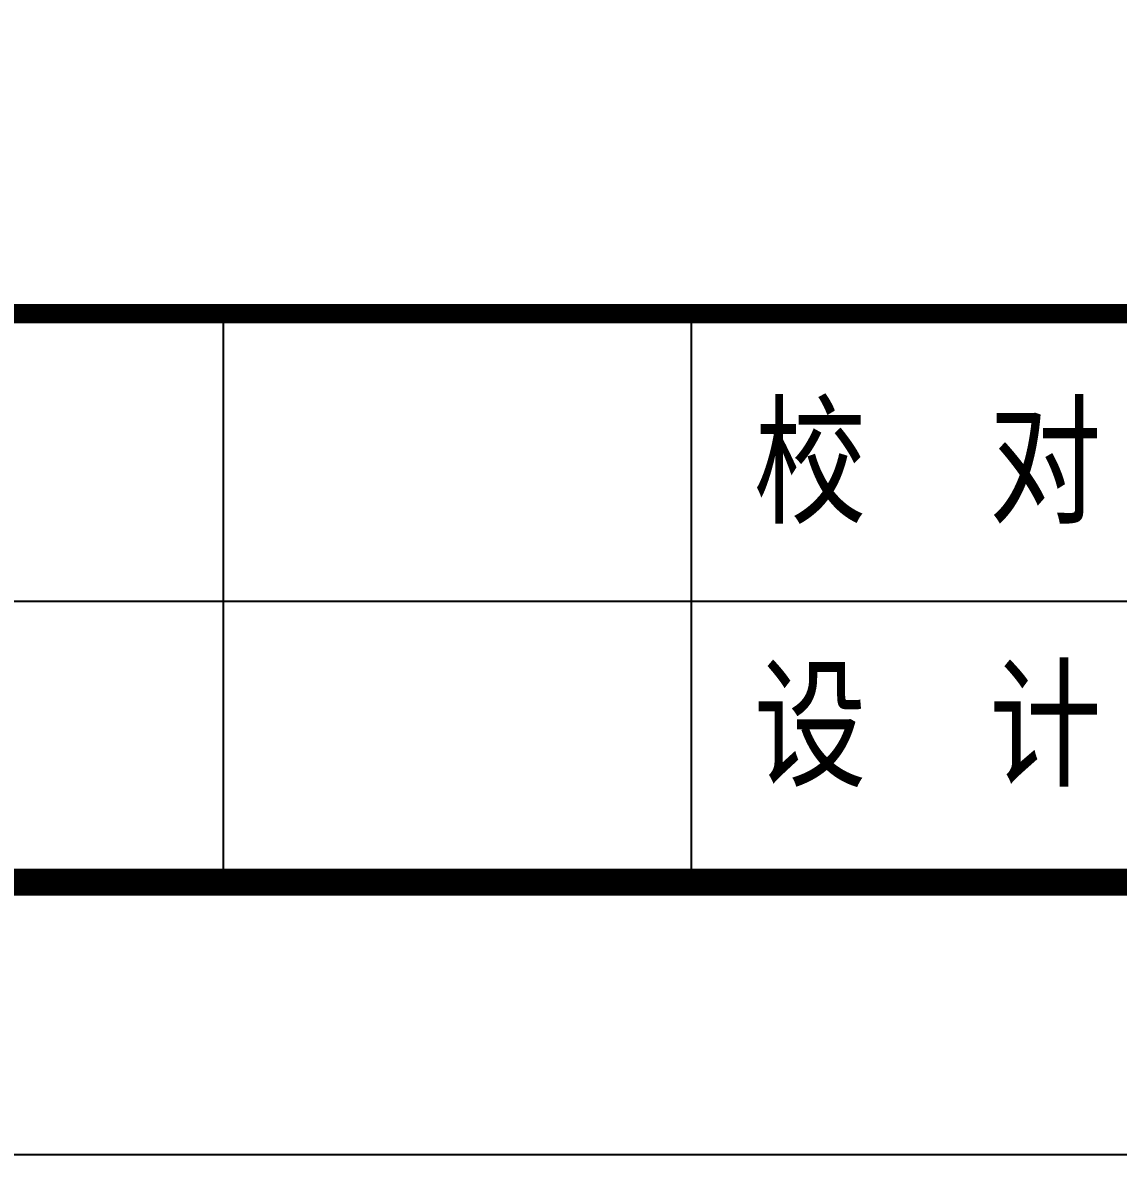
# Model space of a CAD drawing. Extents: x 4283 to 40403, y 1134 to 1764.
# Drawn here: x 4406.41 to 4434.87, y 1136.33 to 1165.72 of the extents above; entities that cross this region are included whole.
import ezdxf

# ---------------------------------------------------------------- set-up
doc = ezdxf.new("R2010")
doc.units = 0
for name, color, linetype in [('PUB_TITLE', 4, 'Continuous'), ('S-MODIFY', 4, 'Continuous'), ('华泽绵阳图框', 7, 'Continuous'), ('图框', 7, 'Continuous')]:
    doc.layers.add(name, color=color, linetype=linetype)
doc.styles.add('-宋体', font='', dxfattribs={"width": 0.8})
doc.styles.get('-宋体').set_extended_font_data('SimSun')

msp = doc.modelspace()

# ---------------------------------------------------------------- linework, layer by layer
at = {"layer": 'PUB_TITLE'}
msp.add_lwpolyline([(4282.534, 1136.333), (4702.534, 1136.333), (4702.534, 1433.333), (4282.534, 1433.333)], close=True, dxfattribs=at)
at = {"layer": 'PUB_TITLE', "color": 7, "const_width": 0.506}
msp.add_lwpolyline([(4300.211, 1143.403), (4695.234, 1143.403), (4695.239, 1158.165), (4300.211, 1158.165)], close=True, dxfattribs=at)
at = {"layer": 'S-MODIFY'}
msp.add_lwpolyline([(4282.534, 1136.333), (4702.534, 1136.333), (4702.534, 1433.333), (4282.534, 1433.333)], close=True, dxfattribs=at)
at = {"layer": '华泽绵阳图框', "color": 7}
for p, q in [((4411.628, 1143.318), (4411.628, 1158.08)), ((4423.782, 1143.318), (4423.782, 1158.08)), ((4350.855, 1150.699), (4460.246, 1150.699))]:
    msp.add_line(p, q, dxfattribs=at)
at = {"layer": '华泽绵阳图框', "color": 7, "const_width": 0.707}
msp.add_lwpolyline([(4300.211, 1143.403), (4695.464, 1143.403), (4695.464, 1426.232), (4300.211, 1426.232)], close=True, dxfattribs=at)
at = {"layer": '华泽绵阳图框', "color": 7, "const_width": 0.506}
msp.add_lwpolyline([(4300.211, 1158.165), (4695.239, 1158.165)], dxfattribs=at)

# ---------------------------------------------------------------- texts
at = {"layer": '图框', "color": 7, "style": '-宋体', "width": 0.8}
for s, p in [('校', (4425.396, 1153.001)), ('对', (4431.506, 1153.001)), ('计', (4431.512, 1146.173)), ('设', (4425.402, 1146.173))]:
    msp.add_text(s, height=2.685, dxfattribs=at).set_placement(p)

doc.saveas('drawing.dxf')
